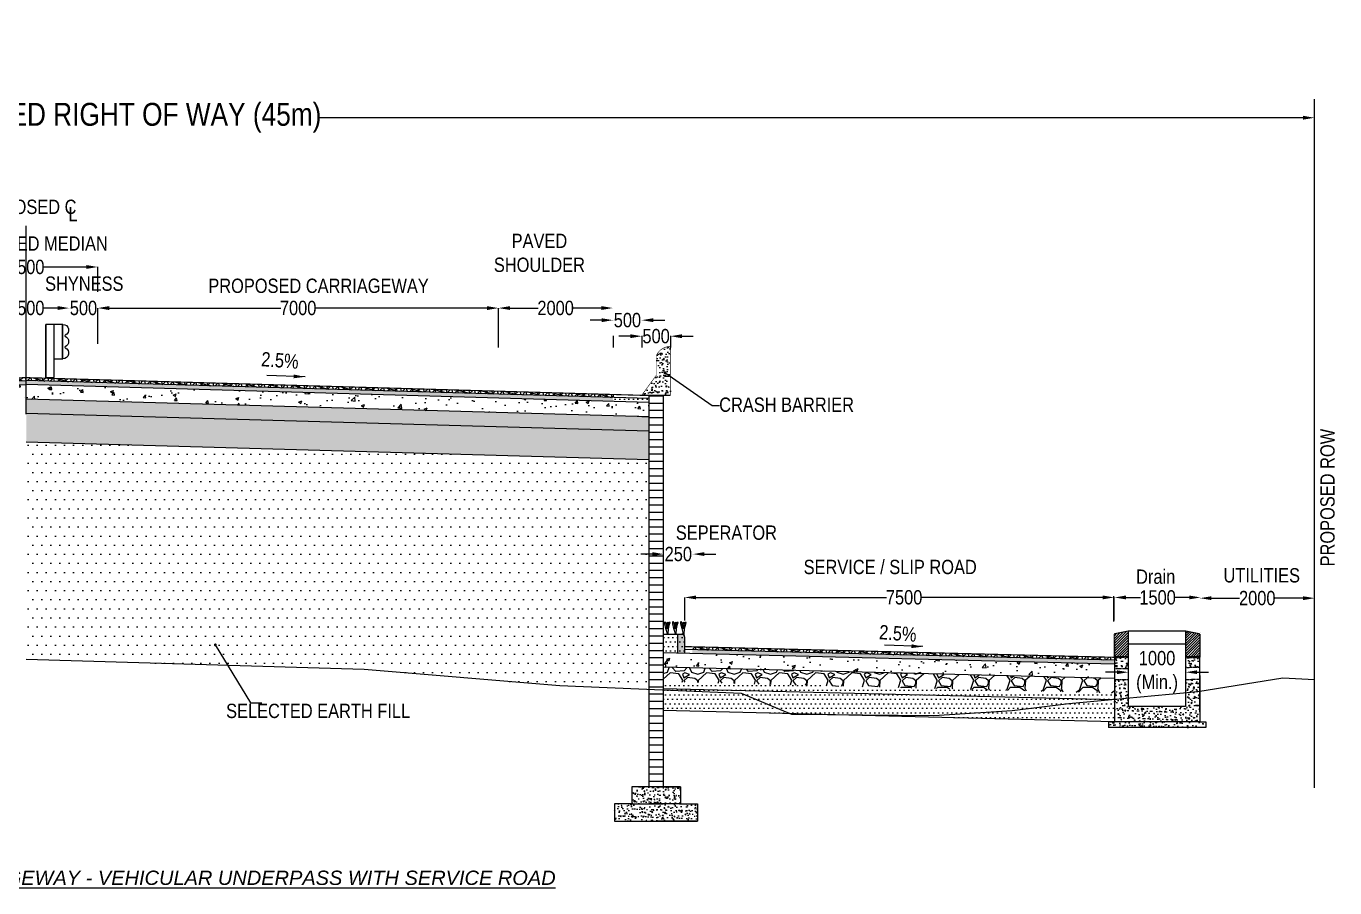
# Model space of a CAD drawing. Header units: millimetres. Extents: x 207528 to 778454, y -364692 to 101323.
# Drawn here: x 338299 to 361155, y 22864 to 37909 of the extents above; entities that cross this region are included whole.
import ezdxf

# ---------------------------------------------------------------- set-up
doc = ezdxf.new("R2010")
doc.units = ezdxf.units.MM
doc.linetypes.add('CENTER2', pattern=[28.575, 19.05, -3.175, 3.175, -3.175])
doc.linetypes.add('DASHED2', pattern=[0.375, 0.25, -0.125])
for name, color, linetype in [('Dim', 253, 'Continuous'), ('Dimension', 253, 'Continuous'), ('hatch', 253, 'Continuous'), ('NGL', 7, 'DASHED2'), ('Proposed ROW', 241, 'MNEW')]:
    doc.layers.add(name, color=color, linetype=linetype)
doc.styles.add('DIM', font='ARIALN.TTF', dxfattribs={"height": 250})
doc.styles.get("Standard").update_dxf_attribs({"font": 'arial.ttf'})
doc.styles.add('STRIP PLAN STYLE', font='ARIALN.TTF')
doc.linetypes.add('MNEW', pattern='A,26.152623,-1.048632,["PROW",Standard,S=1.75,R=0,X=0,Y=-0.975095],-7.693777,26.152623', length=61.047655)
doc.dimstyles.new('DIM', dxfattribs={"dimtxt": 250, "dimasz": 200, "dimexe": 0.18, "dimexo": 0.0625, "dimgap": 0.09, "dimtad": 0, "dimtih": 1, "dimtoh": 1, "dimdec": 0, "dimzin": 0, "dimdsep": 46, "dimtxsty": 'DIM', "dimcen": 0.09, "dimclrd": 256, "dimclrt": 7, "dimadec": 0, "dimazin": 0, "dimtfac": 1, "dimtdec": 0, "dimtofl": 0, "dimtmove": 0, "dimatfit": 3, "dimfxl": 1, "dimtolj": 1, "dimtzin": 0, "dimarcsym": 0})
doc.dimstyles.new('new', dxfattribs={"dimtxt": 150, "dimasz": 150, "dimexe": 100, "dimexo": 0.1, "dimgap": 0.09, "dimtad": 0, "dimtih": 1, "dimtoh": 1, "dimdec": 0, "dimzin": 0, "dimdsep": 46, "dimtxsty": 'DIM', "dimcen": 0.09, "dimclrd": 256, "dimclrt": 252, "dimadec": 0, "dimazin": 0, "dimtfac": 1, "dimtdec": 0, "dimtofl": 0, "dimtmove": 0, "dimatfit": 3, "dimfxl": 1, "dimtolj": 1, "dimtzin": 0, "dimlwd": -1, "dimarcsym": 0})
pattern_1 = [(45, (262451.25, -35934.27), (-67.35192, 67.35192), []), (105, (262451.25, -35934.27), (-92.004435, -24.65251), []), (165, (262451.25, -35934.27), (-24.65251, -92.004435), [])]
pattern_2 = [(45, (262451.25, -35934.27), (42.426407, -4e-15), [25, -35]), (45, (262461.857, -35934.27), (42.426407, -4e-15), [10, -50]), (45, (262451.25, -35923.662), (42.426407, -4e-15), [10, -50])]
pattern_3 = [(50, (262451.25, 45568.6), (546.554, -47.8173), [57.15, -628.65]), (355, (262451.25, 45568.6), (-105.7303, 573.1705), [45.72, -502.9218]), (100.45144, (262496.8, 45564.6), (440.8237, 525.3533), [48.57, -534.2707]), (46.1842, (262451.25, 45721), (813.237, -126.127), [85.725, -942.975]), (96.6356, (262519, 45710.5), (712.2124, 742.2784), [72.855, -801.407]), (351.1842, (262451.25, 45721), (712.212, 742.278), [68.58, -754.379]), (21, (262527.45, 45682.9), (454.8432, -306.7956), [57.15, -628.65]), (326, (262527.45, 45682.9), (185.406, 552.564), [45.72, -502.92]), (71.45144, (262565.35, 45657.3), (640.2493, 245.7683), [48.57, -534.2698]), (37.5, (262451.25, 45568.6), (9.2658, 253.6651), [0, -496.824, 0, -510.54, 0, -504.825]), (7.5, (262451.25, 45568.6), (200.459, 300.5417), [0, -291.084, 0, -485.394, 0, -192.405]), (327.5, (262281.32, 45568.6), (406.7718, -17.18623), [0, -190.5, 0, -594.36, 0, -788.67]), (317.5, (262205.12, 45568.6), (444.3875, 76.2795), [0, -247.65, 0, -394.716, 0, -560.07])]

# ---------------------------------------------------------------- blocks, each defined once
blk = doc.blocks.new('*D37')
at = {"layer": 'Defpoints', "color": 0, "transparency": 16777216}
for p in [(360800, 36310), (315800, 36043), (360800, 36046)]:
    blk.add_point(p, dxfattribs=at)
at = {"layer": 'Dim', "color": 0, "lineweight": -2, "transparency": 16777216}
for p, q in [((315800, 36043), (315800, 36311)), ((360800, 36046), (360800, 36311))]:
    blk.add_line(p, q, dxfattribs=at)
at = {"layer": 'Dim', "lineweight": -2, "transparency": 16777216}
for p, q in [((316000, 36310), (336078, 36310)), ((360600, 36310), (343424, 36310))]:
    blk.add_line(p, q, dxfattribs=at)
at = {"layer": 'Dim', "transparency": 16777216}
for points in [[(316000, 36344), (316000, 36277), (315800, 36310)], [(360600, 36344), (360600, 36277), (360800, 36310)]]:
    blk.add_solid(points, dxfattribs=at)
at = {"layer": 'Dim', "color": 7, "transparency": 16777216, "insert": (339751, 36310), "char_height": 400, "attachment_point": 5, "style": 'STRIP PLAN STYLE'}
blk.add_mtext('\\A1;PROPOSED RIGHT OF WAY (45m)', dxfattribs=at)
blk = doc.blocks.new('*D53')
at = {"layer": 'Defpoints', "color": 0, "transparency": 16777216}
for p in [(339550, 33704), (337050, 33269), (339550, 33269)]:
    blk.add_point(p, dxfattribs=at)
at = {"layer": 'Dim', "color": 0, "lineweight": -2, "transparency": 16777216}
for p, q in [((337050, 33269), (337050, 33705)), ((339550, 33269), (339550, 33705))]:
    blk.add_line(p, q, dxfattribs=at)
at = {"layer": 'Dim', "lineweight": -2, "transparency": 16777216}
for p, q in [((337250, 33704), (337993, 33704)), ((339350, 33704), (338608, 33704))]:
    blk.add_line(p, q, dxfattribs=at)
at = {"layer": 'Dim', "transparency": 16777216}
for points in [[(337250, 33738), (337250, 33671), (337050, 33704)], [(339350, 33738), (339350, 33671), (339550, 33704)]]:
    blk.add_solid(points, dxfattribs=at)
at = {"layer": 'Dim', "color": 7, "transparency": 16777216, "insert": (338300, 33704), "char_height": 250, "attachment_point": 5, "style": 'DIM'}
blk.add_mtext('\\A1;2500', dxfattribs=at)
blk = doc.blocks.new('*D54')
at = {"layer": 'Defpoints', "color": 0, "transparency": 16777216}
for p in [(339050, 32987), (339050, 32801), (339550, 32801)]:
    blk.add_point(p, dxfattribs=at)
at = {"layer": 'Dim', "lineweight": -2, "transparency": 16777216}
for p, q in [((338850, 32987), (338650, 32987)), ((339750, 32987), (339950, 32987))]:
    blk.add_line(p, q, dxfattribs=at)
at = {"layer": 'Dim', "color": 0, "lineweight": -2, "transparency": 16777216}
for p, q in [((339050, 32986), (339050, 32987)), ((339550, 32986), (339550, 32987))]:
    blk.add_line(p, q, dxfattribs=at)
at = {"layer": 'Dim', "transparency": 16777216}
for points in [[(338850, 33021), (338850, 32954), (339050, 32987)], [(339750, 33021), (339750, 32954), (339550, 32987)]]:
    blk.add_solid(points, dxfattribs=at)
at = {"layer": 'Dim', "color": 7, "transparency": 16777216, "insert": (339300, 32987), "char_height": 250, "attachment_point": 5, "style": 'DIM'}
blk.add_mtext('\\A1;500', dxfattribs=at)
blk = doc.blocks.new('*D56')
at = {"layer": 'Defpoints', "color": 0, "transparency": 16777216}
for p in [(337550, 32988), (337550, 32801), (339050, 32801)]:
    blk.add_point(p, dxfattribs=at)
at = {"layer": 'Dim', "color": 0, "lineweight": -2, "transparency": 16777216}
for p, q in [((337550, 32987), (337550, 32988)), ((339050, 32986), (339050, 32987))]:
    blk.add_line(p, q, dxfattribs=at)
at = {"layer": 'Dim', "lineweight": -2, "transparency": 16777216}
for p, q in [((337750, 32988), (338004, 32988)), ((338850, 32987), (338597, 32987))]:
    blk.add_line(p, q, dxfattribs=at)
at = {"layer": 'Dim', "transparency": 16777216}
for points in [[(337750, 33021), (337750, 32955), (337550, 32988)], [(338850, 33021), (338850, 32954), (339050, 32987)]]:
    blk.add_solid(points, dxfattribs=at)
at = {"layer": 'Dim', "color": 7, "transparency": 16777216, "insert": (338300, 32988), "char_height": 250, "attachment_point": 5, "style": 'DIM'}
blk.add_mtext('\\A1;1500', dxfattribs=at)
blk = doc.blocks.new('EF')
for points in [[(1904820, 49581), (1904820, 50181)], [(1904820, 49781), (1904820, 50181)], [(1904820, 50181), (1905120, 50181)], [(1904825, 49581), (1904825, 50181)], [(1904825, 49781), (1904825, 50181)], [(1904970, 49251), (1904970, 50181)], [(1904975, 49251), (1904975, 50181)], [(1905115, 49251), (1905115, 50181)], [(1905120, 49251), (1905120, 50181)], [(1904970, 49581), (1904820, 49581)], [(1905120, 49251), (1904970, 49251)]]:
    blk.add_lwpolyline(points)
for centre, radius, start, end in [((1904820, 50081), 100, 90, 245.38), ((1904820, 49881), 100, 114.62, 245.38), ((1904774, 49981), 10, 294.62, 65.38), ((1904820, 49681), 100, 114.62, 270), ((1904774, 49781), 10, 294.62, 65.38)]:
    blk.add_arc(centre, radius, start, end)
blk = doc.blocks.new('*D57')
at = {"layer": 'Defpoints', "color": 0, "transparency": 16777216}
for p in [(346549, 32987), (339549, 32362), (346549, 32301)]:
    blk.add_point(p, dxfattribs=at)
at = {"layer": 'Dim', "color": 0, "lineweight": -2, "transparency": 16777216}
for p, q in [((339549, 32362), (339549, 32987)), ((346549, 32301), (346549, 32987))]:
    blk.add_line(p, q, dxfattribs=at)
at = {"layer": 'Dim', "lineweight": -2, "transparency": 16777216}
for p, q in [((339749, 32987), (342744, 32987)), ((346349, 32987), (343354, 32987))]:
    blk.add_line(p, q, dxfattribs=at)
at = {"layer": 'Dim', "transparency": 16777216}
for points in [[(339749, 33020), (339749, 32953), (339549, 32987)], [(346349, 33020), (346349, 32953), (346549, 32987)]]:
    blk.add_solid(points, dxfattribs=at)
at = {"layer": 'Dim', "color": 7, "transparency": 16777216, "insert": (343049, 32987), "char_height": 250, "attachment_point": 5, "style": 'DIM'}
blk.add_mtext('\\A1;7000', dxfattribs=at)
blk = doc.blocks.new('*D58')
at = {"layer": 'Defpoints', "color": 0, "transparency": 16777216}
for p in [(346549, 32987), (348543, 32988), (348543, 32988)]:
    blk.add_point(p, dxfattribs=at)
at = {"layer": 'Dim', "color": 0, "lineweight": -2, "transparency": 16777216}
for p, q in [((346549, 32987), (346549, 32987)), ((348543, 32988), (348543, 32988))]:
    blk.add_line(p, q, dxfattribs=at)
at = {"layer": 'Dim', "lineweight": -2, "transparency": 16777216}
for p, q in [((346749, 32987), (347239, 32987)), ((348343, 32988), (347854, 32987))]:
    blk.add_line(p, q, dxfattribs=at)
at = {"layer": 'Dim', "transparency": 16777216}
for points in [[(346749, 33020), (346749, 32954), (346549, 32987)], [(348343, 33021), (348343, 32954), (348543, 32988)]]:
    blk.add_solid(points, dxfattribs=at)
at = {"layer": 'Dim', "color": 7, "transparency": 16777216, "insert": (347546, 32987), "char_height": 250, "attachment_point": 5, "style": 'DIM'}
blk.add_mtext('\\A1;2000', dxfattribs=at)
blk = doc.blocks.new('*D59')
at = {"layer": 'Defpoints', "color": 0, "transparency": 16777216}
for p in [(349551, 32496), (349051, 32399), (349551, 32399)]:
    blk.add_point(p, dxfattribs=at)
at = {"layer": 'Dim', "lineweight": -2, "transparency": 16777216}
for p, q in [((348851, 32496), (348651, 32496)), ((349751, 32496), (349951, 32496))]:
    blk.add_line(p, q, dxfattribs=at)
at = {"layer": 'Dim', "color": 0, "lineweight": -2, "transparency": 16777216}
for p, q in [((349051, 32494), (349051, 32496)), ((349551, 32494), (349551, 32496))]:
    blk.add_line(p, q, dxfattribs=at)
at = {"layer": 'Dim', "transparency": 16777216}
for points in [[(348851, 32529), (348851, 32462), (349051, 32496)], [(349751, 32529), (349751, 32462), (349551, 32496)]]:
    blk.add_solid(points, dxfattribs=at)
at = {"layer": 'Dim', "color": 7, "transparency": 16777216, "insert": (349301, 32496), "char_height": 250, "attachment_point": 5, "style": 'DIM'}
blk.add_mtext('\\A1;500', dxfattribs=at)
blk = doc.blocks.new('*D60')
at = {"layer": 'Defpoints', "color": 0, "transparency": 16777216}
for p in [(349051, 32776), (348550, 32502), (349051, 32502)]:
    blk.add_point(p, dxfattribs=at)
at = {"layer": 'Dim', "lineweight": -2, "transparency": 16777216}
for p, q in [((348350, 32776), (348150, 32776)), ((349251, 32776), (349451, 32776))]:
    blk.add_line(p, q, dxfattribs=at)
at = {"layer": 'Dim', "color": 0, "lineweight": -2, "transparency": 16777216}
for p, q in [((348550, 32775), (348550, 32776)), ((349051, 32775), (349051, 32776))]:
    blk.add_line(p, q, dxfattribs=at)
at = {"layer": 'Dim', "transparency": 16777216}
for points in [[(348350, 32809), (348350, 32742), (348550, 32776)], [(349251, 32809), (349251, 32742), (349051, 32776)]]:
    blk.add_solid(points, dxfattribs=at)
at = {"layer": 'Dim', "color": 7, "transparency": 16777216, "insert": (348800, 32776), "char_height": 250, "attachment_point": 5, "style": 'DIM'}
blk.add_mtext('\\A1;500', dxfattribs=at)
blk = doc.blocks.new('*D81')
at = {"layer": 'Defpoints', "color": 0, "transparency": 16777216}
for p in [(349434, 28691), (349434, 28343), (349944, 28343)]:
    blk.add_point(p, dxfattribs=at)
at = {"layer": 'Dim', "lineweight": -2, "transparency": 16777216}
for p, q in [((349234, 28691), (349034, 28691)), ((350144, 28691), (350344, 28691))]:
    blk.add_line(p, q, dxfattribs=at)
at = {"layer": 'Dim', "color": 0, "lineweight": -2, "transparency": 16777216}
for p, q in [((349434, 28690), (349434, 28691)), ((349944, 28690), (349944, 28691))]:
    blk.add_line(p, q, dxfattribs=at)
at = {"layer": 'Dim', "transparency": 16777216}
for points in [[(349234, 28725), (349234, 28658), (349434, 28691)], [(350144, 28725), (350144, 28658), (349944, 28691)]]:
    blk.add_solid(points, dxfattribs=at)
at = {"layer": 'Dim', "color": 7, "transparency": 16777216, "insert": (349689, 28691), "char_height": 250, "attachment_point": 5, "style": 'DIM'}
blk.add_mtext('\\A1;250', dxfattribs=at)
blk = doc.blocks.new('*D82')
at = {"layer": 'Defpoints', "color": 0, "transparency": 16777216}
for p in [(357300, 27935), (349800, 27532), (357300, 27532)]:
    blk.add_point(p, dxfattribs=at)
at = {"layer": 'Dim', "color": 0, "lineweight": -2, "transparency": 16777216}
for p, q in [((349800, 27533), (349800, 27935)), ((357300, 27533), (357300, 27935))]:
    blk.add_line(p, q, dxfattribs=at)
at = {"layer": 'Dim', "lineweight": -2, "transparency": 16777216}
for p, q in [((350000, 27935), (353327, 27935)), ((357100, 27935), (353937, 27935))]:
    blk.add_line(p, q, dxfattribs=at)
at = {"layer": 'Dim', "transparency": 16777216}
for points in [[(350000, 27968), (350000, 27901), (349800, 27935)], [(357100, 27968), (357100, 27901), (357300, 27935)]]:
    blk.add_solid(points, dxfattribs=at)
at = {"layer": 'Dim', "color": 7, "transparency": 16777216, "insert": (353632, 27935), "char_height": 250, "attachment_point": 5, "style": 'DIM'}
blk.add_mtext('\\A1;7500', dxfattribs=at)
blk = doc.blocks.new('*D84')
at = {"layer": 'Defpoints', "color": 0, "transparency": 16777216}
for p in [(357550, 26629), (357550, 26148), (358550, 26148)]:
    blk.add_point(p, dxfattribs=at)
at = {"layer": 'Dim', "lineweight": -2, "transparency": 16777216}
for p, q in [((357350, 26629), (357150, 26629)), ((358750, 26629), (358950, 26629))]:
    blk.add_line(p, q, dxfattribs=at)
at = {"layer": 'Dim', "color": 0, "lineweight": -2, "transparency": 16777216}
for p, q in [((357550, 26628), (357550, 26629)), ((358550, 26628), (358550, 26629))]:
    blk.add_line(p, q, dxfattribs=at)
at = {"layer": 'Dim', "transparency": 16777216}
for points in [[(357350, 26662), (357350, 26596), (357550, 26629)], [(358750, 26662), (358750, 26596), (358550, 26629)]]:
    blk.add_solid(points, dxfattribs=at)
at = {"layer": 'Dim', "color": 7, "transparency": 16777216, "insert": (358050, 26629), "char_height": 250, "attachment_point": 5, "style": 'DIM'}
blk.add_mtext('\\A1;1000 \\P(Min.)', dxfattribs=at)
blk = doc.blocks.new('*D85')
at = {"layer": 'Defpoints', "color": 0, "transparency": 16777216}
for p in [(357307, 27934), (358811, 27935), (358811, 27935)]:
    blk.add_point(p, dxfattribs=at)
at = {"layer": 'Dimension', "color": 0, "lineweight": -2, "transparency": 16777216}
for p, q in [((357307, 27934), (357307, 27934)), ((358811, 27935), (358811, 27934))]:
    blk.add_line(p, q, dxfattribs=at)
at = {"layer": 'Dimension', "lineweight": -2, "transparency": 16777216}
for p, q in [((357507, 27934), (357763, 27934)), ((358611, 27935), (358355, 27934))]:
    blk.add_line(p, q, dxfattribs=at)
at = {"layer": 'Dimension', "transparency": 16777216}
for points in [[(357507, 27968), (357507, 27901), (357307, 27934)], [(358611, 27968), (358611, 27901), (358811, 27935)]]:
    blk.add_solid(points, dxfattribs=at)
at = {"layer": 'Dimension', "color": 7, "transparency": 16777216, "insert": (358059, 27934), "char_height": 250, "width": 591.23, "attachment_point": 5, "style": 'DIM'}
blk.add_mtext('\\A1;1500', dxfattribs=at)
blk = doc.blocks.new('*D83')
at = {"layer": 'Defpoints', "color": 0, "transparency": 16777216}
for p in [(358800, 27978), (360800, 27979), (360800, 27922)]:
    blk.add_point(p, dxfattribs=at)
at = {"layer": 'Dimension', "color": 0, "lineweight": -2, "transparency": 16777216}
for p, q in [((358800, 27923), (358800, 27921)), ((360800, 27923), (360800, 27921))]:
    blk.add_line(p, q, dxfattribs=at)
at = {"layer": 'Dimension', "lineweight": -2, "transparency": 16777216}
for p, q in [((359000, 27922), (359492, 27922)), ((360600, 27922), (360107, 27922))]:
    blk.add_line(p, q, dxfattribs=at)
at = {"layer": 'Dimension', "transparency": 16777216}
for points in [[(359000, 27955), (359000, 27888), (358800, 27922)], [(360600, 27955), (360600, 27888), (360800, 27922)]]:
    blk.add_solid(points, dxfattribs=at)
at = {"layer": 'Dimension', "color": 7, "transparency": 16777216, "insert": (359800, 27922), "char_height": 250, "attachment_point": 5, "style": 'DIM'}
blk.add_mtext('\\A1;2000', dxfattribs=at)

msp = doc.modelspace()

# ---------------------------------------------------------------- hatches: boundary and pattern name
h = msp.add_hatch()
h.set_pattern_fill('GOST_GLASS', color=41, scale=5)
h.set_pattern_definition(pattern_2)
h.paths.add_polyline_path([(338299.6, 31652.5), (338299.6, 31722.7), (328049.6, 31427.6), (328049.6, 31358.3)])
h = msp.add_hatch()
h.set_pattern_fill('GOST_GLASS', color=41, scale=5)
h.set_pattern_definition(pattern_2)
h.paths.add_polyline_path([(338299.6, 31652.5), (338299.6, 31722.7), (348549.6, 31427.6), (348549.6, 31358.3)])
at = {"ltscale": 0.1}
h = msp.add_hatch(dxfattribs=at)
h.set_pattern_fill('LINE', color=256, scale=40, style=0)
h.set_pattern_definition([(0, (265196.15, 109687.81), (0, 127), [])])
h.paths.add_polyline_path([(349176.1, 31463.5), (349426.1, 31463.5), (349426.1, 26079.7), (349176.1, 26118.6)])
h.paths.add_polyline_path([(349176.1, 26118.6), (349426.1, 26079.7), (349426.1, 24629.1), (349176.1, 24629.1)])
h = msp.add_hatch(color=256)
h.dxf.hatch_style = 1
h.paths.add_polyline_path([(349799.6, 27245.6, 0.4142136), (349749.6, 27295.6), (349676.4, 27295.6), (349676.4, 26959.8), (349799.6, 26956.7)])
h = msp.add_hatch()
h.set_pattern_fill('GOST_GLASS', color=41, scale=5)
h.set_pattern_definition([(45, (225563.4, 13377.908), (42.426407, -4e-15), [25, -35]), (45, (225574.007, 13377.908), (42.426407, -4e-15), [10, -50]), (45, (225563.4, 13388.515), (42.426407, -4e-15), [10, -50])])
h.paths.add_polyline_path([(349935.3, 27023.3), (349935.3, 26953.3), (355514.4, 26813.8), (355760.8, 26833.4), (356159, 26867.7)])
h.paths.add_polyline_path([(357299.6, 26839.2), (356159, 26867.7), (355760.8, 26833.4), (355514.4, 26813.8), (357299.6, 26769.2)])
at = {"layer": 'Dim'}
h = msp.add_hatch(dxfattribs=at)
h.set_pattern_fill('AR-CONC', color=256)
h.set_pattern_definition([(50, (263196.02, 109650.31), (182.18467, -15.93909), [19.05, -209.55]), (355, (263196.02, 109650.3), (-35.24342, 191.05685), [15.24, -167.64058]), (100.45144, (263211.2, 109648.98), (146.94125, 175.11775), [16.19, -178.09024]), (46.1842, (263196.02, 109701.1), (271.07904, -42.04233), [28.575, -314.325]), (96.63556, (263218.6, 109697.6), (237.40413, 247.4261), [24.285, -267.1356]), (351.18415, (263196.02, 109701.1), (237.40413, 247.4261), [22.86, -251.4597]), (21, (263221.42, 109688.41), (151.6144, -102.2652), [19.05, -209.55]), (326, (263221.42, 109688.4), (61.80203, 184.18797), [15.24, -167.64]), (71.45144, (263234.06, 109679.89), (213.41642, 81.92277), [16.19, -178.08994]), (37.5, (263196.02, 109650.31), (3.088603, 84.55504), [0, -165.608, 0, -170.18, 0, -168.275]), (7.5, (263196.02, 109650.31), (66.81966, 100.180575), [0, -97.028, 0, -161.798, 0, -64.135]), (327.5, (263139.38, 109650.31), (135.590595, -5.728744), [0, -63.5, 0, -198.12, 0, -262.89]), (317.5, (263113.98, 109650.31), (148.12918, 25.42649), [0, -82.55, 0, -131.572, 0, -186.69])])
h.paths.add_polyline_path([(349308.2, 32162), (349314.7, 32175.6), (349334.3, 32207.7), (349351.4, 32229.2), (349375.8, 32253.4), (349415.6, 32281.9), (349448.6, 32298.2), (349481.3, 32309.1), (349519.6, 32316.2), (349551.1, 32317.7), (349551.1, 32259.6), (349551.1, 31463.5), (349049.7, 31476.1), (349308.5, 31820.1)])
h = msp.add_hatch(dxfattribs=at)
h.set_pattern_fill('AR-CONC', color=256, scale=3)
h.set_pattern_definition(pattern_3)
h.paths.add_polyline_path([(338299.6, 31652.5), (327423.1, 31340.3), (327423.1, 31168.6), (327423.1, 31093.4), (338299, 31395)])
h = msp.add_hatch(dxfattribs=at)
h.set_pattern_fill('AR-CONC', color=256, scale=3)
h.set_pattern_definition(pattern_3)
h.paths.add_polyline_path([(338299.6, 31652.5), (349176.1, 31340.3), (349176.1, 31168.6), (349176.1, 31093.4), (338300.2, 31395)])
h = msp.add_hatch(dxfattribs=at)
h.set_pattern_fill('ANSI31', color=256, scale=10)
h.set_pattern_definition([(45, (200717.1, 13551.764), (-22.45064, 22.45064), [])])
edge = h.paths.add_edge_path()
edge.add_line((357299.2, 27298.8), (357549.2, 27348.5))
edge.add_line((357549.2, 27348.5), (357549.3, 27270.1))
edge.add_line((357549.3, 27270.1), (357549.3, 26899.9))
edge.add_line((357549.3, 26899.9), (357299.6, 26899.8))
edge.add_line((357299.6, 26899.8), (357299.9, 27298.9))
h = msp.add_hatch(dxfattribs=at)
h.set_pattern_fill('ANSI31', color=256, scale=10)
h.set_pattern_definition([(45, (200617.1, 13551.764), (-22.45064, 22.45064), [])])
h.paths.add_polyline_path([(358549.3, 27182.5), (358798.9, 27161), (358799.1, 26899.8), (358549.3, 26899.9)])
h.paths.add_polyline_path([(358549.3, 27270.1), (358549.5, 27348.5), (358798.8, 27298.9), (358798.9, 27161), (358549.3, 27182.5)])
h = msp.add_hatch(dxfattribs=at)
h.set_pattern_fill('AR-CONC', color=256, scale=3)
h.set_pattern_definition([(50, (225563.4, 13377.9), (546.554, -47.8173), [57.15, -628.65]), (355, (225563.4, 13377.9), (-105.7303, 573.1705), [45.72, -502.9218]), (100.45144, (225608.95, 13373.9), (440.8237, 525.3533), [48.57, -534.2707]), (46.1842, (225563.4, 13530.3), (813.237, -126.127), [85.725, -942.975]), (96.63556, (225631.2, 13519.8), (712.2124, 742.2784), [72.855, -801.407]), (351.18415, (225563.4, 13530.3), (712.2124, 742.2784), [68.58, -754.379]), (21, (225639.6, 13492.2), (454.8432, -306.7956), [57.15, -628.65]), (326, (225639.6, 13492.2), (185.406, 552.564), [45.72, -502.92]), (71.45144, (225677.5, 13466.64), (640.2493, 245.7683), [48.57, -534.2698]), (37.5, (225563.4, 13377.9), (9.2658, 253.66512), [0, -496.824, 0, -510.54, 0, -504.825]), (7.5, (225563.4, 13377.9), (200.459, 300.5417), [0, -291.084, 0, -485.394, 0, -192.405]), (327.5, (225393.47, 13377.9), (406.7718, -17.18623), [0, -190.5, 0, -594.36, 0, -788.67]), (317.5, (225317.27, 13377.9), (444.3875, 76.2795), [0, -247.65, 0, -394.716, 0, -560.07])])
h.paths.add_polyline_path([(356935.3, 26778.3), (355514.4, 26813.8), (354616.6, 26742.4), (353433.5, 26686.4), (351894.9, 26678.5), (350592.2, 26739.4), (349426.1, 26757.6), (349426.1, 26706.2), (356935.3, 26528.2)])
h.paths.add_polyline_path([(355514.4, 26813.8), (349935.3, 26953.3), (349426.1, 26966), (349426.1, 26757.6), (350592.2, 26739.4), (351894.9, 26678.5), (353433.5, 26686.4), (354616.6, 26742.4)])
at = {"layer": 'hatch'}
h = msp.add_hatch(dxfattribs=at)
h.set_pattern_fill('NET3', color=256, scale=30, angle=45)
h.set_pattern_definition(pattern_1)
h.paths.add_polyline_path([(338298.9, 31722.9), (338300.3, 31772.6), (328049.6, 31477.9), (328049.6, 31427.6)])
h = msp.add_hatch(dxfattribs=at)
h.set_pattern_fill('NET3', color=256, scale=30, angle=45)
h.set_pattern_definition(pattern_1)
h.paths.add_polyline_path([(338300.3, 31722.9), (338298.9, 31772.6), (348549.6, 31477.9), (348549.6, 31427.6)])
h = msp.add_hatch(dxfattribs=at)
h.set_pattern_fill('GRAVEL', color=11, scale=25)
h.set_pattern_definition([(228.01279, (262908.45, 46203.592), (-5080, -5715), [85.4304, -8457.621]), (184.96974, (262851.3, 46140.092), (7619.999997, 635.000036), [146.601, -14513.5122]), (132.510447, (262705.25, 46127.392), (6350.000003, -6984.999998), [103.3704, -10233.6807]), (267.27369, (262457.6, 45968.642), (635.000001, 12700), [133.501, -13216.6094]), (292.833654, (262451.25, 45835.292), (-3175, 7620), [130.9084, -12959.952]), (357.27369, (262502.05, 45714.642), (-12700, 635.000001), [133.501, -13216.6094]), (37.69424, (262635.4, 45708.292), (-8254.9999996, -6350.0000005), [176.5484, -17478.279]), (72.255328, (262775.1, 45816.242), (4445.000001, 13969.9999996), [166.68, -16501.314]), (121.429566, (262825.9, 45974.992), (-5080.000001, 8255), [133.9532, -13261.3864]), (175.23636, (262756.05, 46089.29), (6985, -635), [152.9283, -7493.4842]), (222.397438, (262603.65, 46101.992), (-7619.9999998, -6985.0000003), [197.7695, -19579.193]), (138.814075, (263086.25, 45962.29), (-4445, 3810), [67.501, -6682.6415]), (171.469234, (263035.45, 46006.742), (8255, -1269.999999), [128.4205, -12713.6597]), (225, (262908.45, 46025.8), (-9e-14, -635), [89.8023, -808.2233]), (203.19859, (262864, 46101.99), (3175, 1270), [48.3603, -4787.6556]), (291.80141, (262819.55, 46082.94), (-635, 1905), [68.3914, -3351.1882]), (30.96376, (262844.95, 46019.44), (1905, 1270), [111.08, -3591.5745]), (161.56505, (262940.2, 46076.6), (1270, -635), [80.322, -1927.7245]), (16.38954, (262451.25, 46082.942), (6350, 1905), [112.522, -11139.7067]), (70.346176, (262559.2, 46114.692), (-2540, -6985), [94.3997, -9345.554]), (293.19859, (262940.2, 46203.59), (-1270, 3175), [96.72, -4739.296]), (343.61046, (262978.3, 46114.692), (-6350, 1905), [112.522, -11139.7067]), (339.44395, (262451.25, 45689.24), (-3175, 1270), [108.509, -5316.9336]), (294.77514, (262552.85, 45651.142), (-3175.000004, 6984.999998), [90.918, -9000.8983]), (66.80141, (262946.55, 45568.59), (1270, 3175), [96.72, -4739.296]), (17.354025, (262984.65, 45657.492), (-8255, -2540), [106.4457, -10538.094]), (69.44395, (262635.4, 45568.59), (-1270, -3175), [54.2544, -5371.188]), (101.30993, (262908.45, 45568.59), (-635, 2540), [32.3787, -3205.4987]), (165.96376, (262902.1, 45600.34), (1905, -635), [130.9084, -2487.2636]), (186.009006, (262775.1, 45632.092), (6350, 635), [121.3167, -12010.3412]), (303.69007, (262844.95, 45962.3), (-635, 1270), [91.581, -2197.944]), (353.157227, (262895.75, 45886.092), (10795, -1269.9999994), [159.889, -15829.0023]), (60.945396, (263054.5, 45867.04), (-2540, -4445), [65.377, -6472.348]), (90, (263086.25, 45924.2), (-635, 635), [38.1, -596.9]), (120.25644, (262762.4, 45651.142), (2540, -4445), [88.2167, -8733.485]), (48.01279, (262717.95, 45727.342), (5080, 5715), [170.8607, -8372.1905]), (0, (262832.25, 45854.34), (635, 635), [165.1, -469.9]), (325.304846, (262997.35, 45854.342), (6350.000002, -4444.999997), [100.4024, -9939.829]), (254.0546, (263079.9, 45797.19), (-635, -2540), [92.4573, -4530.4125]), (207.645975, (263054.5, 45708.292), (-12065.0000004, -6349.999999), [150.5363, -14903.116]), (175.42608, (262921.15, 45638.442), (-8255, 635), [159.2574, -15766.4616])])
h.paths.add_polyline_path([(338300.2, 31144.9), (338300.2, 31395), (349176.1, 31093.4), (349176.1, 30973.6), (349176.1, 30839.4)])
h = msp.add_hatch(dxfattribs=at)
h.set_pattern_fill('DOTS', scale=50)
h.set_pattern_definition([(0, (263696.15, 45604.43), (39.6875, 79.375), [0, -79.375])])
h.paths.add_polyline_path([(348549.6, 31477.6), (349425.8, 31463.6), (349176.1, 31457.5), (349176.1, 31328.8), (348549, 31358.4)])
h = msp.add_hatch(dxfattribs=at)
h.set_pattern_fill('DOTS', color=25, scale=50)
h.set_pattern_definition([(0, (262451.25, 45568.59), (39.6875, 79.375), [0, -79.375])])
h.paths.add_polyline_path([(338300.2, 31144.9), (349176.1, 30839.4), (349176.1, 30339.2), (338300.2, 30644.7)])
h = msp.add_hatch(dxfattribs=at)
h.set_pattern_fill('DOTS', scale=100)
h.set_pattern_definition([(0, (262451.25, 109651.97), (79.375, 158.75), [0, -158.75])])
h.paths.add_polyline_path([(338300.2, 30644.7), (349176.1, 30339.2), (349176.1, 26326.6), (349687.7, 26304.9), (347618.6, 26392.5), (344201.5, 26675.5), (338300.2, 26849.9)])
h = msp.add_hatch(dxfattribs=at)
h.set_pattern_fill('DOTS', color=25, scale=50)
h.set_pattern_definition([(0, (-990771.345, 121614.37), (39.6875, 79.375), [0, -79.375])])
h.paths.add_polyline_path([(349812.1, 26956.4), (349426.7, 26966.1), (349426.7, 27292.2), (349812.1, 27292.2)])
h = msp.add_hatch(dxfattribs=at)
h.set_pattern_fill('NET3', color=256, scale=30, angle=45)
h.set_pattern_definition([(45, (225563.4, 13377.91), (-67.35192, 67.35192), []), (105, (225563.4, 13377.91), (-92.004435, -24.652514), []), (165, (225563.4, 13377.91), (-24.652514, -92.004435), [])])
h.paths.add_polyline_path([(357299.6, 26889.2), (356609.1, 26906.5), (356159, 26867.7), (357299.6, 26839.2)])
h.paths.add_polyline_path([(349935.3, 27073.3), (349935.3, 27023.3), (356159, 26867.7), (356609.1, 26906.5)])
h = msp.add_hatch(dxfattribs=at)
h.set_pattern_fill('AR-CONC', color=256, angle=90)
h.set_pattern_definition([(140, (200717.1, 13551.76), (15.93909, 182.18467), [19.05, -209.55]), (85, (200717.1, 13551.76), (-191.05685, -35.24342), [15.24, -167.64058]), (190.45144, (200718.43, 13566.95), (-175.11775, 146.94125), [16.19, -178.09024]), (136.1842, (200666.3, 13551.76), (42.04233, 271.07904), [28.575, -314.325]), (186.63556, (200669.8, 13574.35), (-247.42612, 237.40413), [24.285, -267.1356]), (81.18415, (200666.3, 13551.76), (-247.4261, 237.40413), [22.85997, -251.45973]), (111, (200679, 13577.16), (102.2652, 151.61439), [19.05, -209.55]), (56, (200679, 13577.16), (-184.18797, 61.80203), [15.24, -167.64]), (161.45145, (200687.52, 13589.8), (-81.92277, 213.41642), [16.19, -178.08994]), (127.5, (200717.1, 13551.764), (-84.55504, 3.088603), [0, -165.608, 0, -170.18, 0, -168.275]), (97.5, (200717.1, 13551.76), (-100.180575, 66.81966), [0, -97.028, 0, -161.798, 0, -64.135]), (57.5, (200717.1, 13495.12), (5.728744, 135.590595), [0, -63.5, 0, -198.12, 0, -262.89]), (47.5, (200717.1, 13469.72), (-25.42649, 148.12918), [0, -82.55, 0, -131.572, 0, -186.69])])
h.paths.add_polyline_path([(357305.4, 26502.8), (357549.4, 26502.7), (357549.3, 26032.3), (358549.3, 26032.3), (358549.7, 26502.2), (358799.6, 26508.4), (358799.6, 25764.8), (357305.6, 25764.8)])
h.paths.add_polyline_path([(358549.3, 26899.9), (358799.3, 26899.8), (358798.6, 26718.9), (358552.2, 26712.7)])
h.paths.add_polyline_path([(357305.4, 26899.8), (357549.3, 26899.9), (357549.3, 26691.9), (357305.4, 26691.9)])
h.paths.add_polyline_path([(357199.4, 25764.7), (357277, 25764.7), (357305.4, 25764.8), (357305.6, 25764.8), (358799.6, 25764.8), (358903.9, 25767.1), (358899.3, 25664.7), (357199.4, 25664.7)])
h = msp.add_hatch(dxfattribs=at)
h.set_pattern_fill('GRAVEL', color=11, scale=25)
h.set_pattern_definition([(228.012788, (226020.6, 14012.91), (-5080, -5715), [85.4304, -8457.621]), (184.96974, (225963.45, 13949.408), (7619.999997, 635.000036), [146.6012, -14513.5122]), (132.510447, (225817.4, 13936.71), (6350.000003, -6984.999998), [103.3704, -10233.6807]), (267.27369, (225569.75, 13777.958), (635.000001, 12700), [133.501, -13216.6094]), (292.833654, (225563.4, 13644.608), (-3175, 7620), [130.9084, -12959.952]), (357.27369, (225614.2, 13523.958), (-12700, 635.000001), [133.501, -13216.6094]), (37.69424, (225747.55, 13517.608), (-8254.9999996, -6350.0000005), [176.5484, -17478.2788]), (72.255328, (225887.25, 13625.558), (4445.000001, 13969.9999996), [166.68, -16501.3142]), (121.429566, (225938.05, 13784.308), (-5080.000001, 8254.9999996), [133.9532, -13261.3864]), (175.23636, (225868.2, 13898.61), (6985, -635.000001), [152.9283, -7493.4842]), (222.397438, (225715.8, 13911.308), (-7619.9999998, -6985.0000003), [197.7695, -19579.193]), (138.814075, (226198.4, 13771.61), (-4445, 3810), [67.501, -6682.6415]), (171.469234, (226147.6, 13816.058), (8255, -1269.9999986), [128.4205, -12713.6597]), (225, (226020.6, 13835.1), (-9e-14, -635), [89.8023, -808.2233]), (203.19859, (225976.15, 13911.31), (3175, 1270), [48.3603, -4787.6556]), (291.80141, (225931.7, 13892.26), (-635, 1905), [68.3914, -3351.1882]), (30.96376, (225957.1, 13828.76), (1905, 1270), [111.08, -3591.5745]), (161.56505, (226052.35, 13885.9), (1270, -635), [80.3218, -1927.7245]), (16.38954, (225563.4, 13892.258), (6350, 1905), [112.522, -11139.7067]), (70.346176, (225671.35, 13924.01), (-2540, -6985), [94.3997, -9345.554]), (293.19859, (226052.35, 14012.91), (-1270, 3175), [96.72, -4739.296]), (343.61046, (226090.45, 13924.008), (-6350, 1905), [112.522, -11139.7067]), (339.443955, (225563.4, 13498.56), (-3175, 1270), [108.5088, -5316.9336]), (294.77514, (225665, 13460.46), (-3175.000004, 6984.999998), [90.918, -9000.8983]), (66.80141, (226058.7, 13377.91), (1270, 3175), [96.72, -4739.296]), (17.354025, (226096.8, 13466.81), (-8255, -2540), [106.4457, -10538.094]), (69.443955, (225747.55, 13377.91), (-1270, -3175), [54.2544, -5371.188]), (101.30993, (226020.6, 13377.91), (-635, 2540), [32.3787, -3205.4987]), (165.96376, (226014.25, 13409.66), (1905, -635), [130.9084, -2487.2636]), (186.009006, (225887.25, 13441.408), (6350, 635), [121.3167, -12010.3412]), (303.69007, (225957.1, 13771.6), (-635, 1270), [91.581, -2197.944]), (353.157227, (226007.9, 13695.408), (10795, -1269.9999994), [159.8892, -15829.0023]), (60.945396, (226166.65, 13676.36), (-2540, -4445), [65.377, -6472.348]), (90, (226198.4, 13733.5), (-635, 635), [38.1, -596.9]), (120.256437, (225874.55, 13460.46), (2540, -4445), [88.2167, -8733.4852]), (48.012787, (225830.1, 13536.66), (5080, 5715), [170.8607, -8372.1905]), (0, (225944.4, 13663.66), (635, 635), [165.1, -469.9]), (325.304846, (226109.5, 13663.66), (6350.000002, -4444.999997), [100.4024, -9939.8292]), (254.054604, (226192.05, 13606.51), (-635, -2540), [92.4573, -4530.4125]), (207.645975, (226166.65, 13517.608), (-12065.0000004, -6349.999999), [150.5363, -14903.116]), (175.426079, (226033.3, 13447.758), (-8255, 635), [159.2574, -15766.4616])])
h.paths.add_polyline_path([(357299.6, 26519.1), (349815.4, 26706.2), (349426.1, 26716), (349426.1, 26462.4), (357299.6, 26265.4)])
h = msp.add_hatch(dxfattribs=at)
h.set_pattern_fill('DOTS', color=25, scale=50)
h.set_pattern_definition([(0, (225563.4, 13377.91), (39.6875, 79.375), [0, -79.375])])
h.paths.add_polyline_path([(357299.6, 26265.4), (349565.4, 26462.4), (349426.1, 26462.4), (349426.1, 25965.7), (357299.6, 25768.9)])
h = msp.add_hatch(dxfattribs=at)
h.set_pattern_fill('AR-CONC', color=256, angle=90)
h.set_pattern_definition([(140, (265571.15, 109687.81), (15.93909, 182.18467), [19.05, -209.55]), (85, (265571.15, 109687.81), (-191.05685, -35.24342), [15.24, -167.64058]), (190.45144, (265572.48, 109703), (-175.11775, 146.94125), [16.19, -178.09024]), (136.1842, (265520.35, 109687.81), (42.04233, 271.07904), [28.575, -314.325]), (186.63556, (265523.85, 109710.4), (-247.4261, 237.40413), [24.285, -267.1356]), (81.18415, (265520.35, 109687.8), (-247.4261, 237.40413), [22.85997, -251.4597]), (111, (265533.05, 109713.21), (102.2652, 151.6144), [19.05, -209.55]), (56, (265533.05, 109713.21), (-184.18797, 61.80203), [15.24, -167.64]), (161.45145, (265541.57, 109725.85), (-81.92277, 213.41642), [16.19, -178.08994]), (127.5, (265571.15, 109687.81), (-84.55504, 3.088603), [0, -165.608, 0, -170.18, 0, -168.275]), (97.5, (265571.15, 109687.81), (-100.180575, 66.81966), [0, -97.028, 0, -161.798, 0, -64.135]), (57.5, (265571.15, 109631.17), (5.728744, 135.590595), [0, -63.5, 0, -198.12, 0, -262.89]), (47.5, (265571.15, 109605.77), (-25.42649, 148.12918), [0, -82.55, 0, -131.572, 0, -186.69])])
h.paths.add_polyline_path([(348876.1, 24629.1), (349726.1, 24629.1), (349726.1, 24329.1), (349301.1, 24329.1), (349176.1, 24329.1), (348876.1, 24329.1)])
h.paths.add_polyline_path([(348576.1, 24329.1), (348876.1, 24329.1), (349176.1, 24329.1), (349301.1, 24329.1), (349726.1, 24329.1), (350026.1, 24329.1), (350026.1, 24029.1), (348576.1, 24029.1)])

# ---------------------------------------------------------------- linework, layer by layer
for p, q in [((349176.1, 31463.5), (349176.1, 24629.1)), ((349426.1, 31463.5), (349426.1, 24629.1)), ((349176.1, 30339.2), (338300.2, 30644.7)), ((349426.7, 27292.2), (349799.6, 27292.2)), ((349799.6, 27245.6), (349799.6, 26956.7)), ((357549.3, 26032.3), (357549.3, 26899.9)), ((358549.3, 26899.9), (358549.3, 26032.3)), ((358799.3, 25936), (358799.3, 26899.9)), ((358549.3, 26032.3), (357549.3, 26032.3)), ((358899.3, 25664.7), (357199.4, 25664.7)), ((358799.3, 25764.8), (357299.4, 25764.8)), ((358799.3, 25764.8), (358899.3, 25764.8)), ((358899.3, 25764.8), (358899.3, 25664.7))]:
    msp.add_line(p, q)
at = {"color": 1, "linetype": 'CENTER2', "ltscale": 0.5}
for points in [[(338299.6, 31132.4), (338299.6, 34425.2)], [(338299.6, 31132.4), (338299.6, 33505.7)]]:
    msp.add_lwpolyline(points, dxfattribs=at)
at = {"const_width": 10}
msp.add_lwpolyline([(349308.2, 32162, -0.2994805), (349551.1, 32317.7), (349551.1, 31463.5), (349049.4, 31463.6), (349308.5, 31820.1), (349308.2, 32162), (349314.7, 32175.6), (349334.3, 32207.7), (349351.4, 32229.2), (349375.8, 32253.4), (349415.6, 32281.9), (349448.6, 32298.2), (349481.3, 32309.1), (349519.6, 32316.2), (349551.1, 32317.7)], format="xyb", dxfattribs=at)
for points, const_width in [([(338299.6, 31772.6), (327423.1, 31459.9)], 20), ([(338299.6, 31772.6), (349176.1, 31459.9)], 20), ([(349051.1, 31463.5), (349551.1, 31463.5)], 20), ([(357306.2, 27223.3), (357306.2, 26859.4)], 10), ([(357299.6, 26889.2), (349799.6, 27076.7)], 20)]:
    msp.add_lwpolyline(points, dxfattribs=dict(const_width=const_width))
for points in [[(327423.1, 31409.5), (338299.6, 31722.7)], [(327423.1, 31340.3), (338299.6, 31652.5)], [(349176.1, 31409.5), (338299.6, 31722.7)], [(349176.1, 31340.3), (338299.6, 31652.5)], [(349176.1, 31089.1), (338300.2, 31395)], [(349176.1, 30839.4), (338300.2, 31144.9)], [(349051.1, 31093.4), (349176.1, 31093.4)], [(349676.4, 27295.6), (349676.4, 26961.5)], [(358549.5, 27346.9), (357549.2, 27348.5)], [(358802.2, 27316.8), (358801.8, 27316.8)], [(349426.1, 26996.4), (349426.1, 27025.3)], [(349426.1, 26996.4), (349426.1, 27025.3)], [(357299.6, 26839.2), (349799.6, 27026.7)], [(357305.4, 26970.4), (357305.4, 25764.8)], [(357306.2, 27172.8), (357306.2, 26222.8)], [(358549.3, 27118.5), (357549.2, 27118.5)], [(357299.6, 26769.2), (349426.1, 26966)], [(357299.6, 26519.1), (349426.1, 26716)], [(358799.6, 26573), (358799.6, 26322.9)], [(357299.6, 26143.8), (349426.1, 26340.6)], [(358799.6, 26407.5), (358799.6, 25764.8)], [(349426.1, 25965.7), (357299.6, 25768.9)], [(357299.4, 25764.7), (357199.4, 25764.7), (357199.4, 25664.7)], [(349726.1, 24629.1), (348876.1, 24629.1), (348876.1, 24329.1)], [(349426.1, 24629.1), (349726.1, 24629.1), (349726.1, 24329.1)], [(348876.1, 24329.1), (348576.1, 24329.1), (348576.1, 24029.1)], [(348876.1, 24329.1), (349301.1, 24329.1)], [(349301.1, 24329.1), (349176.1, 24329.1)], [(349726.1, 24329.1), (349301.1, 24329.1)], [(349726.1, 24329.1), (350026.1, 24329.1), (350026.1, 24029.1)], [(348576.1, 24029.1), (350026.1, 24029.1)]]:
    msp.add_lwpolyline(points)
at = {"color": 114, "true_color": 0x139b48}
for points in [[(349497.3, 27292.2), (349491.8, 27320.2), (349473.1, 27392.3), (349452, 27474.7), (349454.4, 27510.4), (349468.9, 27488.4), (349487.5, 27396.4), (349486.2, 27451.9), (349484.8, 27488.4), (349510.9, 27503.6), (349499.3, 27466.4), (349508.3, 27427.9), (349496.6, 27383.8), (349517.2, 27474.7), (349526.8, 27509.1), (349541.3, 27491.9), (349525.5, 27443), (349509.7, 27387.9), (349503.1, 27292.8), (349497.3, 27292.2)], [(349636.8, 27293.4), (349631.2, 27321.4), (349612.6, 27393.6), (349591.4, 27475.9), (349593.9, 27511.6), (349608.4, 27489.6), (349626.9, 27397.7), (349625.7, 27453.2), (349624.2, 27489.7), (349650.4, 27504.8), (349638.7, 27467.6), (349647.7, 27429.1), (349636.1, 27385), (349656.6, 27475.9), (349666.2, 27510.4), (349680.7, 27493.2), (349664.9, 27444.3), (349649.2, 27389.2), (349642.6, 27294.1), (349636.8, 27293.4)], [(349777.9, 27293.4), (349772.4, 27321.4), (349753.7, 27393.6), (349732.6, 27475.9), (349735, 27511.6), (349749.5, 27489.6), (349768.1, 27397.7), (349766.8, 27453.2), (349765.4, 27489.7), (349791.5, 27504.8), (349779.9, 27467.6), (349788.9, 27429.1), (349777.2, 27385), (349797.8, 27475.9), (349807.4, 27510.4), (349821.9, 27493.2), (349806.1, 27444.3), (349790.3, 27389.2), (349783.7, 27294.1), (349777.9, 27293.4)]]:
    msp.add_lwpolyline(points, dxfattribs=at)
for points in [[(357299.2, 27298.8, 20, 20, 0), (357299.2, 27298.8, 20, 20, 0), (357549.2, 27348.5, 20, 20, 0), (357549.3, 27270.1, 20, 20, 0), (357549.3, 26899.9, 20, 20, 0), (357299.6, 26899.8, 20, 20, 0), (357299.9, 27298.9, 0, 0, 0)], [(358799.5, 27298.8, 20, 20, 0), (358799.5, 27298.8, 20, 20, 0), (358549.5, 27348.5, 20, 20, 0), (358549.3, 27270.1, 20, 20, 0), (358549.3, 26899.9, 20, 20, 0), (358799.1, 26899.8, 20, 20, 0), (358798.8, 27298.9, 0, 0, 0)]]:
    msp.add_lwpolyline(points, format="xyseb")
at = {"linetype": 'DASHED2', "ltscale": 2}
for points in [[(357305.4, 26885.8), (357555.4, 26892.1)], [(358552.2, 26881.4), (358802.2, 26887.7)], [(357306.2, 26691.9), (357549.3, 26691.9)], [(358552.2, 26712.7), (358802.2, 26719)], [(357305.4, 26502.8), (357549.3, 26502.9)], [(358549.7, 26502.2), (358799.7, 26508.4)]]:
    msp.add_lwpolyline(points, dxfattribs=at)
msp.add_arc((349749.6, 27245.6), 50, 0, 90)
at = {"layer": 'Dim'}
for points in [[(348549.6, 32501.9), (348549.6, 32297.3)], [(348549.6, 32501.5), (348549.6, 32297)], [(349051, 32501.7), (349051, 32297.2)], [(349051.1, 32501.5), (349051.1, 32297)], [(349551.1, 32501.3), (349551.1, 32296.8)], [(348549.6, 31477.6), (348549.6, 31427.6)], [(349176.1, 31463.5), (349426.1, 31463.5)], [(357296.9, 27512.8), (357296.9, 27956.1)], [(358799.6, 26573), (358799.6, 26899.9)], [(349301.1, 24629.1), (349176.1, 24629.1)], [(349301.1, 24629.1), (349426.1, 24629.1)], [(349301.1, 24329.1), (349426.1, 24329.1)], [(350026.1, 24029.1), (349301.1, 24029.1)]]:
    msp.add_lwpolyline(points, dxfattribs=at)
at = {"layer": 'Dimension', "linetype": 'Continuous', "ltscale": 10, "flags": 128}
msp.add_lwpolyline([(360799.6, 26493.2), (360249.2, 26526.4), (358760.5, 26285.1), (356510.6, 26075.1), (355518.5, 25954.6), (354152.5, 25867.9), (351670.2, 25888.4), (350795.1, 26258), (347618.6, 26392.5), (344201.5, 26675.5), (338300.2, 26849.9)], dxfattribs=at)
at = {"layer": 'Proposed ROW', "lineweight": -3, "ltscale": 3, "flags": 128}
msp.add_lwpolyline([(360799.6, 24612.9), (360799.6, 36631.7)], dxfattribs=at)

# ---------------------------------------------------------------- block references
at = {"xscale": -1}
msp.add_blockref('EF', (2243760.6, -17478.3), dxfattribs=at)

# ---------------------------------------------------------------- texts
at = {"layer": 'Dim', "char_height": 250, "attachment_point": 5, "style": 'DIM'}
for s, insert in [('PROPOSED C', (338222.8, 34752.9)), ('L', (339117.6, 34629.2)), ('PAVED \\PSHOULDER', (347263.2, 33949.7)), ('FLUSHED MEDIAN', (338460.6, 34112.5)), ('SHYNESS', (339313.9, 33411.7)), ('PROPOSED CARRIAGEWAY', (343405.7, 33374.1)), ('CRASH BARRIER', (351579.8, 31298.2)), ('SEPERATOR', (350528.4, 29064.3)), ('SERVICE / SLIP ROAD', (353389.4, 28464.7)), ('Drain', (358026.4, 28295.8)), ('UTILITIES', (359878.2, 28318.9)), ('SELECTED EARTH FILL', (343398, 25952))]:
    msp.add_mtext_dynamic_manual_height_columns(s, width=5325.312, gutter_width=1250, heights=[0], dxfattribs=dict(at, insert=insert))
at = {"layer": 'Dim', "color": 7, "char_height": 250, "attachment_point": 5, "style": 'DIM'}
for s, insert, rotation in [('2.5%', (342731.9, 32072.5), 355.78636), ('PROPOSED ROW', (361027.8, 29677.2), 90), ('2.5%', (353523.5, 27306.2), 355.78636)]:
    msp.add_mtext_dynamic_manual_height_columns(s, width=5325.312, gutter_width=1250, heights=[0], dxfattribs=dict(at, insert=insert, rotation=rotation))
at = {"layer": 'NGL', "color": 7, "insert": (338174.6, 23037.6), "char_height": 250, "width": 47718.433, "attachment_point": 5}
msp.add_mtext('{\\fArial|b0|i1|c0|p34;\\LTYPE - D  : TYPICAL CROSS SECTION: 4-LANE CARRIAGEWAY - VEHICULAR UNDERPASS WITH SERVICE ROAD}', dxfattribs=at)

# ---------------------------------------------------------------- dimensions: what is measured, and where the dimension line sits
at = {"layer": 'Dim'}
dim = msp.add_linear_dim(base=(360799.6, 36310.5), p1=(315799.6, 36043.4), p2=(360799.6, 36045.6), text='PROPOSED RIGHT OF WAY (45m)', dimstyle='DIM', override={"dimtxt": 400, "dimtxsty": 'STRIP PLAN STYLE'}, dxfattribs=at)
dim.commit()
dim.dimension.update_dxf_attribs({"geometry": '*D37', "text_midpoint": (339750.8, 36310.5), "dimtype": 160})
dim = msp.add_linear_dim(base=(339550.4, 33704.3), p1=(337050.4, 33269), p2=(339550.4, 33269), angle=0, dimstyle='DIM', dxfattribs=at)
dim.commit()
dim.dimension.update_dxf_attribs({"geometry": '*D53', "text_midpoint": (338300.4, 33704.3), "dimtype": 161})
for p1, p2, picture, middle in [((339050.4, 32800.6), (337550.4, 32801.3), '*D56', (338300.4, 32987.6)), ((339550.4, 32800.6), (339050.4, 32800.6), '*D54', (339300.4, 32987.3))]:
    dim = msp.add_aligned_dim(p1=p1, p2=p2, distance=-186.7, dimstyle='DIM', override={"dimfxl": 1.25, "dimfxlon": 1}, dxfattribs=at)
    dim.commit()
    dim.dimension.update_dxf_attribs({"geometry": picture, "text_midpoint": middle})
dim = msp.add_linear_dim(base=(346548.9, 32986.7), p1=(339548.9, 32361.6), p2=(346548.9, 32301), angle=180, dimstyle='DIM', dxfattribs=at)
dim.commit()
dim.dimension.update_dxf_attribs({"geometry": '*D57', "text_midpoint": (343048.9, 32986.7)})
dim = msp.add_aligned_dim(p1=(346548.9, 32986.7), p2=(348543.3, 32987.8), distance=0, text='2000', dimstyle='DIM', dxfattribs=at)
dim.commit()
dim.dimension.update_dxf_attribs({"geometry": '*D58', "text_midpoint": (347546.1, 32987.2)})
dim = msp.add_aligned_dim(p1=(348549.6, 32501.9), p2=(349051, 32501.9), distance=273.9, text='500', dimstyle='DIM', override={"dimfxl": 1.25, "dimfxlon": 1}, dxfattribs=at)
dim.commit()
dim.dimension.update_dxf_attribs({"geometry": '*D60', "text_midpoint": (348800.3, 32775.8)})
dim = msp.add_linear_dim(base=(349551.1, 32495.6), p1=(349051.1, 32399.1), p2=(349551.1, 32399.1), angle=0, dimstyle='DIM', override={"dimfxl": 1.25, "dimfxlon": 1}, dxfattribs=at)
dim.commit()
dim.dimension.update_dxf_attribs({"geometry": '*D59', "text_midpoint": (349301.1, 32495.6), "dimtype": 161})
for base, p1, p2, text, picture, middle in [((349434, 28691.2), (349944.2, 28343.4), (349434, 28343.4), '250', '*D81', (349689.1, 28691.2)), ((357549.8, 26629.1), (358549.8, 26147.6), (357549.8, 26147.6), '1000 \\P(Min.)', '*D84', (358049.8, 26629.1))]:
    dim = msp.add_linear_dim(base=base, p1=p1, p2=p2, angle=180, text=text, dimstyle='DIM', override={"dimfxl": 1.25, "dimfxlon": 1}, dxfattribs=at)
    dim.commit()
    dim.dimension.update_dxf_attribs({"geometry": picture, "text_midpoint": middle, "dimtype": 161})
dim = msp.add_linear_dim(base=(357299.6, 27934.6), p1=(349799.6, 27532.5), p2=(357299.6, 27532.5), angle=0, text='7500', dimstyle='DIM', dxfattribs=at)
dim.commit()
dim.dimension.update_dxf_attribs({"geometry": '*D82', "text_midpoint": (353631.9, 27934.6), "dimtype": 161})
at = {"layer": 'Dimension'}
dim = msp.add_aligned_dim(p1=(357306.7, 27934.2), p2=(358811.2, 27934.6), distance=0, text='1500', dimstyle='DIM', dxfattribs=at)
dim.commit()
dim.dimension.update_dxf_attribs({"geometry": '*D85', "text_midpoint": (358059, 27934.4)})
dim = msp.add_linear_dim(base=(360799.6, 27921.6), p1=(358799.6, 27977.8), p2=(360799.6, 27979), angle=180, text='2000', dimstyle='DIM', override={"dimfxl": 1.25, "dimfxlon": 1}, dxfattribs=at)
dim.commit()
dim.dimension.update_dxf_attribs({"geometry": '*D83', "text_midpoint": (359799.6, 27921.6)})

# ---------------------------------------------------------------- leaders
at = {"layer": 'Dim'}
for points in [[(343169.1, 31786.4), (342499.6, 31812.5)], [(353960.7, 27075.7), (353291.1, 27101.8)]]:
    msp.add_leader(points, dimstyle='DIM', dxfattribs=at)
at = {"layer": 'Dimension'}
for points in [[(349453.1, 31860.6), (350279.2, 31286.9), (350408.1, 31286.9)], [(341602.2, 27105.9), (342215.6, 26091.8), (342414, 26091.8)]]:
    msp.add_leader(points, dimstyle='new', override={"dimasz": 50, "dimclrd": 256, "dimldrblk": 'Dot'}, dxfattribs=at)

doc.saveas('drawing.dxf')
